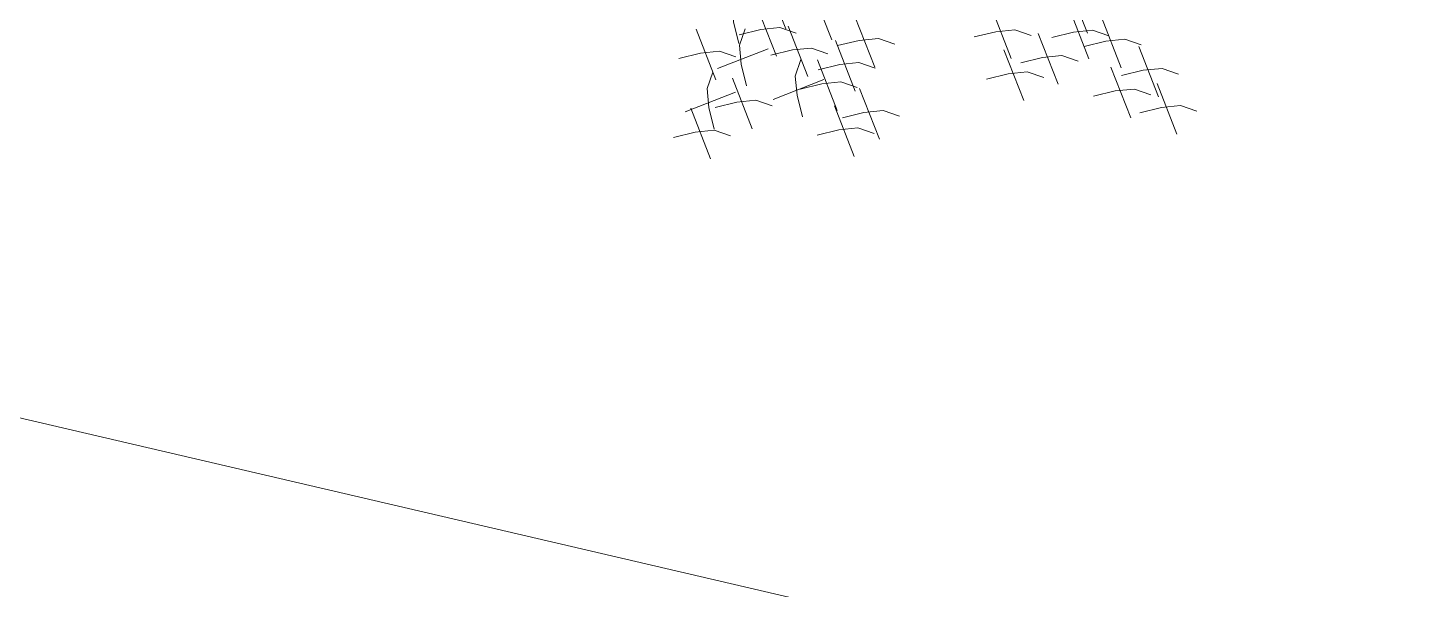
# Model space of a CAD drawing. Header units: millimetres. Extents: x 474016 to 477875, y 2288607 to 2292200.
# Drawn here: x 474266.05 to 474277.79, y 2289454.7 to 2289459.5 of the extents above; entities that cross this region are included whole.
import ezdxf

# ---------------------------------------------------------------- set-up
doc = ezdxf.new("R2010")
doc.units = ezdxf.units.MM
doc.header["$LTSCALE"] = 50
doc.layers.add('BANQUETA', color=251, linetype='Continuous', lineweight=5)
doc.layers.add('EXT', color=3, linetype='Continuous', lineweight=5)

# ---------------------------------------------------------------- blocks, each defined once
blk = doc.blocks.new('Plarbol-031')
for points in [[(1.652925, -1.1066), (1.875275, -1.2597)], [(1.8886, -1.155525), (2.11095, -1.3086)], [(1.898775, -1.32385), (1.9731, -1.2419), (2.04615, -1.180925), (2.129375, -1.1587)], [(1.730425, -1.20825), (1.952775, -1.361325)], [(1.7406, -1.376575), (1.814925, -1.294625), (1.887975, -1.23365), (1.9712, -1.211425)], [(2.12365, -1.1714), (2.345975, -1.3245)], [(2.133825, -1.339725), (2.20815, -1.2578), (2.2812, -1.1968), (2.3644, -1.174575)], [(2.30215, -1.273025), (2.5245, -1.426125)], [(2.312325, -1.441375), (2.38665, -1.359425), (2.4597, -1.29845), (2.542925, -1.2762)], [(2.066475, -1.334025), (2.288825, -1.487125)], [(2.07665, -1.50235), (2.150975, -1.420425), (2.224025, -1.359425), (2.307225, -1.3372)], [(1.410275, -1.422325), (1.6326, -1.575425)], [(1.420425, -1.59065), (1.49475, -1.508725), (1.5678, -1.447725), (1.651025, -1.4255)], [(1.674525, -1.398175), (1.896875, -1.551275)], [(1.6847, -1.566525), (1.759025, -1.484575), (1.832075, -1.4236), (1.9153, -1.40135)], [(1.5786, -1.56145), (1.80095, -1.714525)], [(1.588775, -1.729775), (1.6631, -1.647825), (1.73615, -1.58685), (1.819375, -1.564625)], [(0.87285, -1.837775), (1.095175, -1.990875)], [(0.883, -2.006125), (0.957325, -1.924175), (1.030375, -1.863175), (1.1136, -1.84095)], [(0.620025, -1.84475), (0.84235, -1.99785)], [(0.40085, -1.927975), (0.6232, -2.081075)], [(0.470725, -2.271025), (0.388775, -2.1967), (0.3278, -2.123625), (0.305575, -2.040425)], [(0.8595, -1.9915), (1.08185, -2.1446)], [(0.869675, -2.15985), (0.944, -2.0779), (1.01705, -2.016925), (1.10025, -1.994675)], [(0.4377, -2.066475), (0.660025, -2.21955)], [(0.44785, -2.2348), (0.522175, -2.15285), (0.59525, -2.091875), (0.67845, -2.06965)], [(0.62445, -2.063275), (0.8468, -2.216375)], [(0.634625, -2.231625), (0.70895, -2.149675), (0.782, -2.0887), (0.865225, -2.066475)], [(0.768025, -2.406325), (0.921125, -2.183975)], [(0.936375, -2.39615), (0.854425, -2.321825), (0.793425, -2.248775), (0.7712, -2.16555)], [(0.839175, -2.12045), (1.0615, -2.27355)], [(0.84935, -2.2888), (0.92365, -2.20685), (0.996725, -2.145875), (1.079925, -2.123625)], [(1.09265, -2.1211), (1.314975, -2.2742)], [(1.1028, -2.289425), (1.177125, -2.2075), (1.250175, -2.1465), (1.3334, -2.124275)], [(0.4523, -2.4349), (0.6054, -2.212575)], [(0.62065, -2.42475), (0.5387, -2.350425), (0.477725, -2.277375), (0.455475, -2.19415)], [(1.037375, -2.262125), (1.2597, -2.415225)], [(1.047525, -2.43045), (1.12185, -2.348525), (1.194925, -2.287525), (1.278125, -2.2653)], [(0.25475, -2.332), (0.477075, -2.4851)], [(0.2649, -2.50035), (0.339225, -2.4184), (0.412275, -2.3574), (0.4955, -2.335175)], [(0.54125, -2.432375), (0.763575, -2.585475)], [(0.5514, -2.6007), (0.625725, -2.51875), (0.698775, -2.457775), (0.782, -2.43555)], [(0.4396, -2.702975), (0.5927, -2.48065)], [(0.60795, -2.692825), (0.526, -2.6185), (0.465, -2.54545), (0.442775, -2.462225)], [(0.45295, -2.671225), (0.675275, -2.824325)], [(0.4631, -2.839575), (0.537425, -2.757625), (0.610475, -2.696625), (0.6937, -2.6744)]]:
    blk.add_lwpolyline(points)

msp = doc.modelspace()

# ---------------------------------------------------------------- linework, layer by layer
at = {"layer": 'BANQUETA'}
msp.add_lwpolyline([(474156.614, 2289427.24), (474278.352, 2289398.869, 0.414214), (474280.753, 2289400.363), (474291.875, 2289448.084, 0.414214), (474290.381, 2289450.486), (474168.643, 2289478.857)], format="xyb", dxfattribs=at)

# ---------------------------------------------------------------- block references
at = {"layer": 'EXT', "xscale": 1.71989999994179, "yscale": 1.71989999994179, "zscale": 1.71989999994179, "rotation": 325.9356466897348}
msp.add_blockref('Plarbol-031', (474273.645, 2289463.057), dxfattribs=at)

doc.saveas('drawing.dxf')
